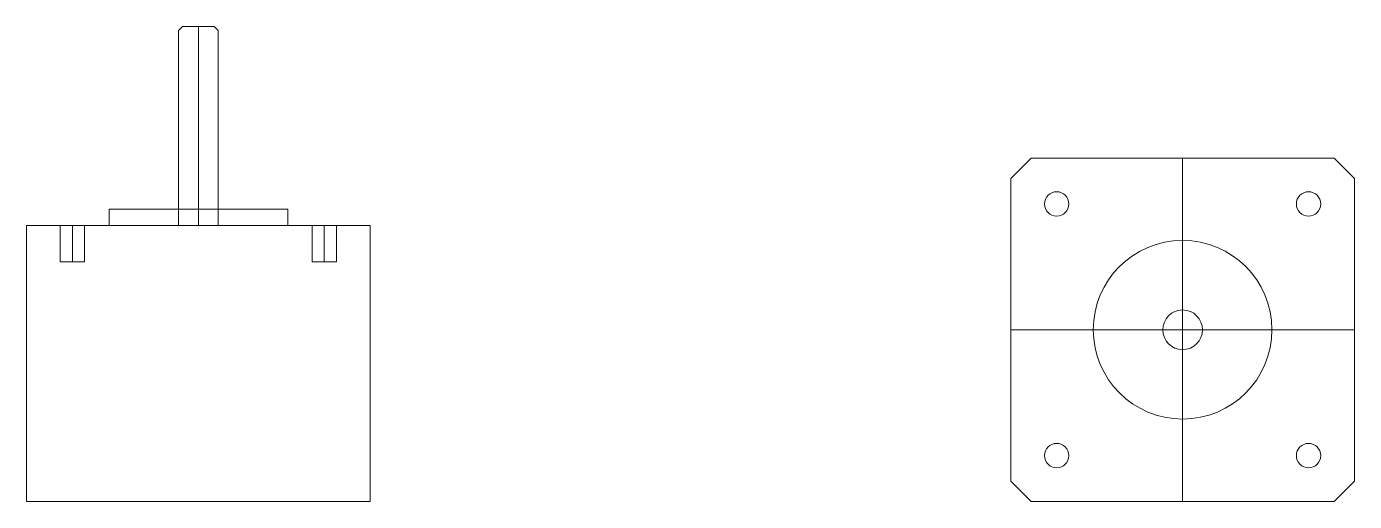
# Model space of a CAD drawing. Header units: millimetres. Extents: x -21 to 142, y 0 to 58.
import ezdxf

# ---------------------------------------------------------------- set-up
doc = ezdxf.new("R2010")
doc.units = ezdxf.units.MM
doc.layers.add('Side', color=7, linetype='CONTINUOUS', lineweight=0, true_color=0x000000)
doc.layers.add('Top', color=7, linetype='CONTINUOUS', lineweight=0, true_color=0x000000)

msp = doc.modelspace()

# ---------------------------------------------------------------- linework, layer by layer
at = {"layer": 'Side'}
for p, q in [((-2.44, 58), (-1.94, 58.5)), ((-2.44, 58), (-2.44, 34)), ((-1.94, 58.5), (1.94, 58.5)), ((0, 58.5), (0, 34)), ((1.94, 58.5), (2.44, 58)), ((2.44, 58), (2.44, 34)), ((-11, 36), (-11, 34)), ((-11, 36), (11, 36)), ((11, 36), (11, 34)), ((-21.15, 34), (21.15, 34)), ((-21.15, 34), (-21.15, 0)), ((-17, 34), (-17, 29.5)), ((-15.5, 34), (-15.5, 29.5)), ((-14, 34), (-14, 29.5)), ((14, 34), (14, 29.5)), ((15.5, 34), (15.5, 29.5)), ((17, 34), (17, 29.5)), ((21.15, 34), (21.15, 0)), ((-17, 29.5), (-14, 29.5)), ((14, 29.5), (17, 29.5)), ((-21.15, 0), (21.15, 0))]:
    msp.add_line(p, q, dxfattribs=at)
at = {"layer": 'Top'}
for p, q in [((102.5, 42.3), (100, 39.8)), ((102.5, 42.3), (139.8, 42.3)), ((121.15, 42.3), (121.15, 0)), ((139.8, 42.3), (142.3, 39.8)), ((100, 2.5), (100, 39.8)), ((142.3, 2.5), (142.3, 39.8)), ((100, 21.15), (142.3, 21.15)), ((102.5, 0), (100, 2.5)), ((142.3, 2.5), (139.8, 0)), ((102.5, 0), (139.8, 0))]:
    msp.add_line(p, q, dxfattribs=at)
for centre, radius in [((105.65, 36.65), 1.5), ((136.65, 36.65), 1.5), ((121.15, 21.15), 11), ((121.15, 21.15), 2.44), ((105.65, 5.65), 1.5), ((136.65, 5.65), 1.5)]:
    msp.add_circle(centre, radius, dxfattribs=at)

doc.saveas('drawing.dxf')
